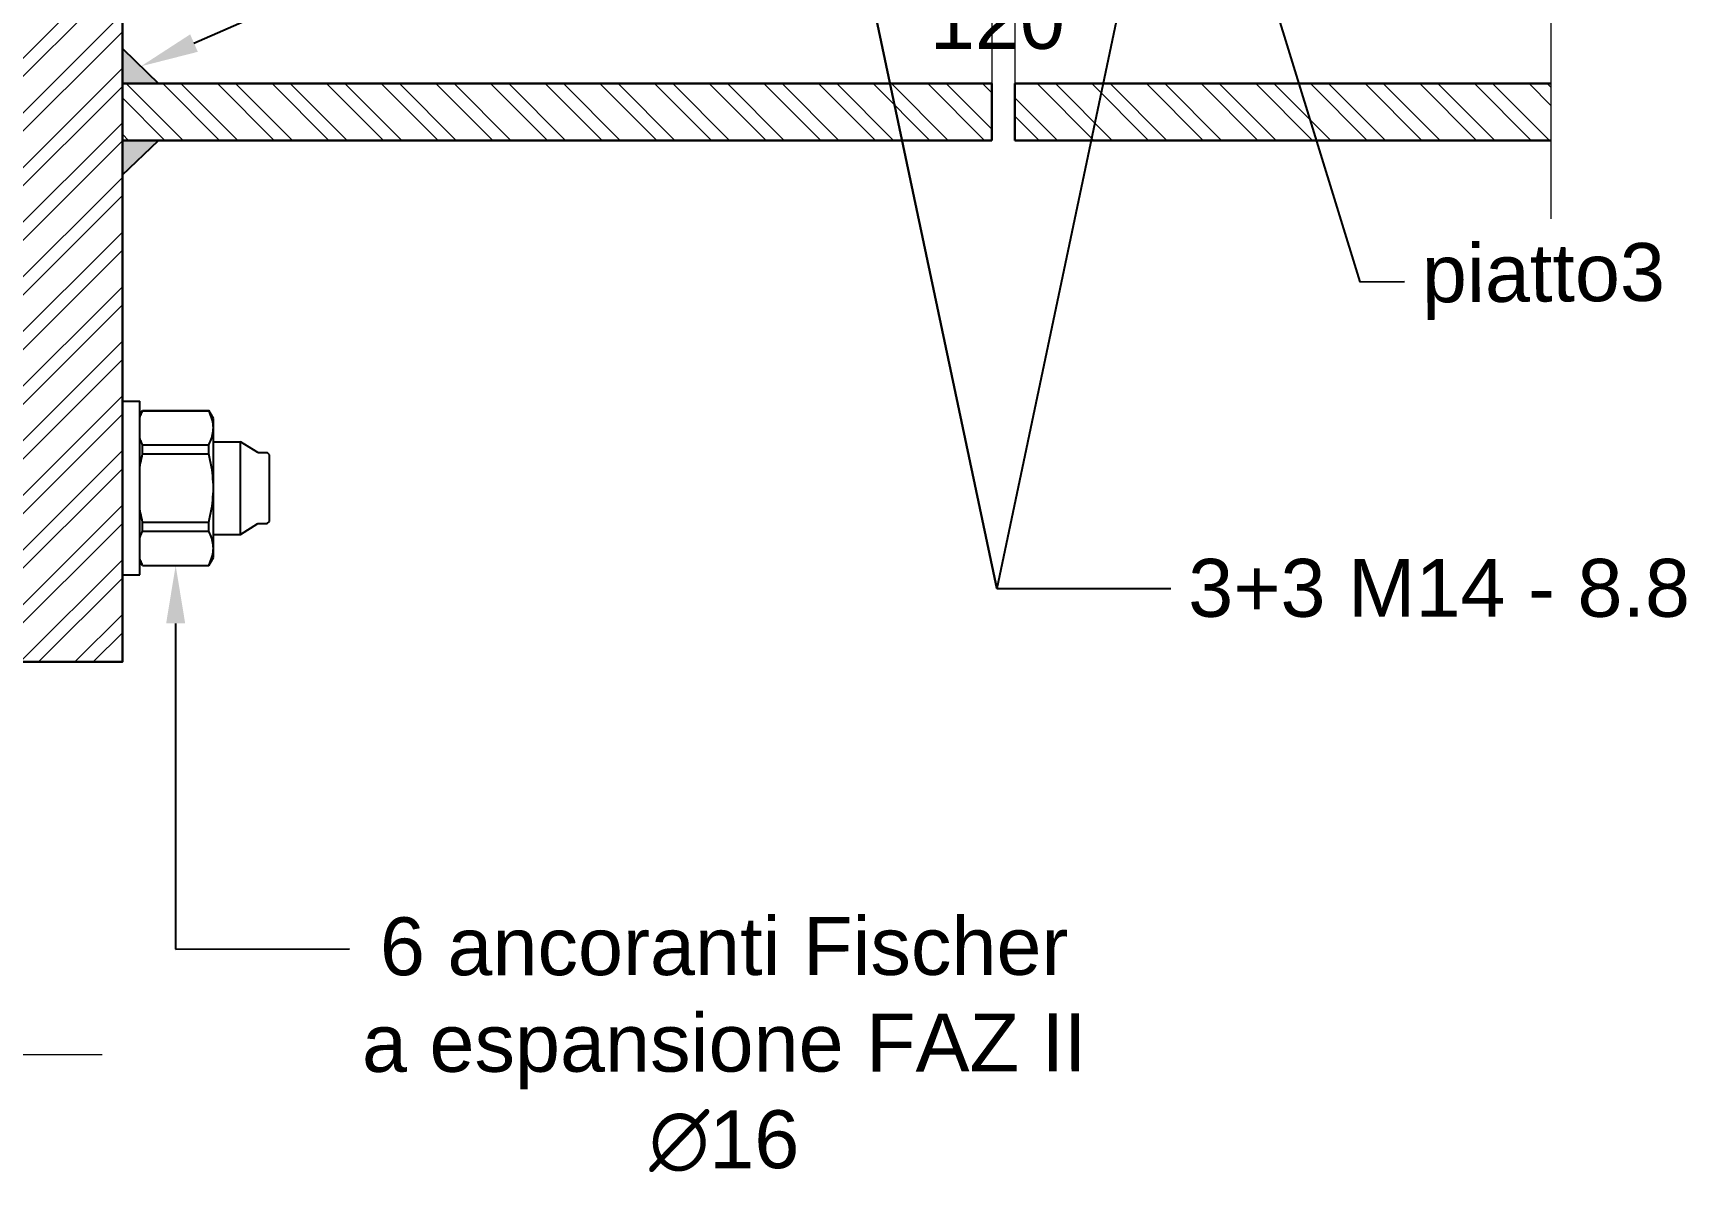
# Model space of a CAD drawing. Header units: millimetres. Extents: x 1415 to 3549, y 2194 to 4677.
# Drawn here: x 1789.3324 to 1789.6181, y 2312.696 to 2312.8951 of the extents above; entities that cross this region are included whole.
import ezdxf
from ezdxf import colors
from ezdxf.entities.mleader import LeaderData, LeaderLine
from ezdxf.math import Vec2, Vec3

# ---------------------------------------------------------------- set-up
doc = ezdxf.new("R2010")
doc.units = ezdxf.units.MM
for name, pattern in [('ACAD_ISO02W100', [15, 12, -3]), ('DASHDOT', [1, 0.5, -0.25, 0, -0.25]), ('phl_thick', [0])]:
    doc.linetypes.add(name, pattern=pattern)
doc.layers.get('0').update_dxf_attribs({"plot": 0})
for name, color, linetype, lineweight in [('Layer4', 7, 'Continuous', 15), ('quote', 252, 'Continuous', 5), ('sezionato particolari', 7, 'Continuous', 30), ('sezione', 18, 'ACAD_ISO02W100', 20)]:
    doc.layers.add(name, color=color, linetype=linetype, lineweight=lineweight)
doc.layers.add('projection', color=7, linetype='Continuous')
doc.layers.add('saldatura', color=6, linetype='Continuous')
doc.layers.add('retini', color=7, linetype='DASHDOT', lineweight=9, true_color=0x636466)
doc.styles.get("Standard").update_dxf_attribs({"font": 'arial.ttf'})
doc.dimstyles.new('quote acciaio', dxfattribs={"dimtxt": 0.01, "dimasz": 0.0025, "dimexe": 0, "dimexo": 0, "dimgap": 0.005, "dimtad": 2, "dimdec": 0, "dimlfac": 1000, "dimzin": 0, "dimdsep": 46, "dimtxsty": 'Standard', "dimblk": 'ARCHTICK', "dimcen": 0, "dimclre": 252, "dimadec": 0, "dimazin": 0, "dimtfac": 1, "dimtdec": 0, "dimtofl": 0, "dimtmove": 0, "dimatfit": 3, "dimfxl": 0.01, "dimfxlon": 1, "dimtolj": 1, "dimtzin": 0, "dimarcsym": 0})

# ---------------------------------------------------------------- blocks, each defined once
blk = doc.blocks.new('_ArchTick')
at = {"color": 0, "linetype": 'ByBlock', "const_width": 0.15}
blk.add_lwpolyline([(-0.5, -0.5), (0.5, 0.5)], dxfattribs=at)
blk = doc.blocks.new('*D905')
at = {"layer": 'Defpoints', "color": 0, "transparency": 16777216}
for p in [(1789.43873, 2312.91662), (1789.55879, 2312.91662), (1789.55879, 2312.90744)]:
    blk.add_point(p, dxfattribs=at)
at = {"layer": 'quote', "color": 252, "lineweight": -2, "transparency": 16777216}
for p, q in [((1789.43873, 2312.91662), (1789.43873, 2312.90744)), ((1789.55879, 2312.91662), (1789.55879, 2312.90744))]:
    blk.add_line(p, q, dxfattribs=at)
at = {"layer": 'quote', "color": 0, "linetype": 'Continuous', "lineweight": -2, "transparency": 16777216}
blk.add_line((1789.43873, 2312.90744), (1789.55879, 2312.90744), dxfattribs=at)
at = {"layer": 'quote', "color": 0, "lineweight": -2, "transparency": 16777216, "xscale": 0.0025, "yscale": 0.0025, "zscale": 0.0025, "rotation": 180}
blk.add_blockref('_ArchTick', (1789.43873, 2312.90744), dxfattribs=at)
at = {"layer": 'quote', "color": 0, "lineweight": -2, "transparency": 16777216, "xscale": 0.0025, "yscale": 0.0025, "zscale": 0.0025}
blk.add_blockref('_ArchTick', (1789.55879, 2312.90744), dxfattribs=at)
at = {"layer": 'quote', "color": 0, "transparency": 16777216, "insert": (1789.49876, 2312.89734), "char_height": 0.01, "attachment_point": 5}
blk.add_mtext('\\A1;120', dxfattribs=at)

msp = doc.modelspace()

# ---------------------------------------------------------------- hatches: boundary and pattern name
at = {"layer": 'retini', "true_color": 0x939598}
h = msp.add_hatch(dxfattribs=at)
h.set_pattern_fill('ANSI32', color=252, scale=0.0007)
h.set_pattern_definition([(45, (0, 0), (-0.004714634464, 0.004714634464), []), (45, (0.003143, 0), (-0.004714634464, 0.004714634464), [])])
h.paths.add_polyline_path([(1789.34779, 2313.09537), (1789.32779, 2313.09537), (1789.32779, 2312.78662), (1789.34779, 2312.78662)])
h.paths.add_polyline_path([(1789.34779, 2313.20662), (1789.32779, 2313.20662), (1789.32779, 2313.09537), (1789.34779, 2313.09537)])
at = {"layer": 'retini', "transparency": 33554687}
h = msp.add_hatch(dxfattribs=at)
h.set_pattern_fill('ANSI32', color=256, scale=0.0007, angle=90)
h.set_pattern_definition([(135, (0, 0), (-0.004714634464, -0.004714634464), []), (135, (2e-19, 0.003143), (-0.004714634464, -0.004714634464), [])])
h.paths.add_polyline_path([(1789.59431, 2313.11662), (1789.50179, 2313.11662), (1789.50179, 2313.10682), (1789.59431, 2313.10682)])
h.paths.add_polyline_path([(1789.59431, 2312.88642), (1789.51701, 2312.88642), (1789.51495, 2312.87662), (1789.59431, 2312.87662)])
h.paths.add_polyline_path([(1789.51701, 2312.88642), (1789.50179, 2312.88642), (1789.50179, 2312.87662), (1789.51495, 2312.87662)])
h.paths.add_polyline_path([(1789.49779, 2312.88642), (1789.48023, 2312.88642), (1789.4823, 2312.87662), (1789.49779, 2312.87662)])
h.paths.add_polyline_path([(1789.34779, 2312.88342), (1789.34779, 2312.87662), (1789.4823, 2312.87662), (1789.48023, 2312.88642), (1789.34779, 2312.88642)])
h.paths.add_polyline_path([(1789.34779, 2313.10982), (1789.34779, 2313.10682), (1789.49779, 2313.10682), (1789.49779, 2313.11662), (1789.34779, 2313.11662)])
at = {"layer": 'saldatura'}
h = msp.add_hatch(color=256, dxfattribs=at)
h.dxf.hatch_style = 1
h.paths.add_polyline_path([(1789.35099, 2312.8894), (1789.35408, 2312.88638), (1789.34786, 2312.88642), (1789.3479, 2312.89242)])
h = msp.add_hatch(color=256, dxfattribs=at)
h.dxf.hatch_style = 1
h.paths.add_polyline_path([(1789.35089, 2312.8736), (1789.35402, 2312.87658), (1789.34779, 2312.87662), (1789.34775, 2312.87062)])

# ---------------------------------------------------------------- linework, layer by layer
at = {"layer": 'Layer4'}
for points in [[(1789.49779, 2312.91662), (1789.49779, 2312.88642)], [(1789.50179, 2312.91662), (1789.50179, 2312.88642)]]:
    msp.add_lwpolyline(points, dxfattribs=at)
at = {"layer": 'projection', "color": 7, "linetype": 'phl_thick'}
for p, q in [((1789.34779, 2312.83162), (1789.35079, 2312.83162)), ((1789.34779, 2312.80162), (1789.34779, 2312.83162)), ((1789.35079, 2312.80162), (1789.35079, 2312.83162)), ((1789.35079, 2312.82914), (1789.35129, 2312.83)), ((1789.35079, 2312.8288), (1789.35086, 2312.82899)), ((1789.35079, 2312.8288), (1789.35086, 2312.82899)), ((1789.35086, 2312.82899), (1789.35093, 2312.82918)), ((1789.35086, 2312.82899), (1789.35093, 2312.82918)), ((1789.35093, 2312.82918), (1789.35101, 2312.82937)), ((1789.35093, 2312.82918), (1789.35101, 2312.82937)), ((1789.35101, 2312.82937), (1789.35109, 2312.82957)), ((1789.35101, 2312.82937), (1789.35109, 2312.82957)), ((1789.35109, 2312.82957), (1789.35119, 2312.82976)), ((1789.35109, 2312.82957), (1789.35119, 2312.82976)), ((1789.35119, 2312.82976), (1789.35129, 2312.82997)), ((1789.35119, 2312.82976), (1789.35129, 2312.82997)), ((1789.35129, 2312.82997), (1789.35129, 2312.83)), ((1789.35129, 2312.83), (1789.3627, 2312.83)), ((1789.35129, 2312.82997), (1789.35129, 2312.83)), ((1789.35129, 2312.82997), (1789.3627, 2312.82997)), ((1789.35129, 2312.82997), (1789.3627, 2312.82997)), ((1789.3627, 2312.82997), (1789.3627, 2312.83)), ((1789.36349, 2312.82862), (1789.3627, 2312.83)), ((1789.3627, 2312.82997), (1789.3627, 2312.83)), ((1789.36287, 2312.82962), (1789.3627, 2312.82997)), ((1789.36287, 2312.82962), (1789.3627, 2312.82997)), ((1789.36302, 2312.82927), (1789.36287, 2312.82962)), ((1789.36302, 2312.82927), (1789.36287, 2312.82962)), ((1789.36314, 2312.82894), (1789.36302, 2312.82927)), ((1789.36314, 2312.82894), (1789.36302, 2312.82927)), ((1789.36325, 2312.82861), (1789.36314, 2312.82894)), ((1789.36325, 2312.82861), (1789.36314, 2312.82894)), ((1789.36334, 2312.82829), (1789.36325, 2312.82861)), ((1789.36334, 2312.82829), (1789.36325, 2312.82861)), ((1789.36341, 2312.82797), (1789.36334, 2312.82829)), ((1789.36341, 2312.82797), (1789.36334, 2312.82829)), ((1789.36337, 2312.82587), (1789.36342, 2312.82615)), ((1789.36337, 2312.82587), (1789.36342, 2312.82615)), ((1789.36345, 2312.82765), (1789.36341, 2312.82797)), ((1789.36345, 2312.82765), (1789.36341, 2312.82797)), ((1789.36342, 2312.82615), (1789.36346, 2312.82644)), ((1789.36342, 2312.82615), (1789.36346, 2312.82644)), ((1789.36348, 2312.82733), (1789.36345, 2312.82765)), ((1789.36348, 2312.82733), (1789.36345, 2312.82765)), ((1789.36346, 2312.82644), (1789.36348, 2312.82673)), ((1789.36346, 2312.82644), (1789.36348, 2312.82673)), ((1789.36349, 2312.82701), (1789.36348, 2312.82733)), ((1789.36349, 2312.82701), (1789.36348, 2312.82733)), ((1789.36348, 2312.82673), (1789.36349, 2312.82701)), ((1789.36348, 2312.82673), (1789.36349, 2312.82701)), ((1789.36349, 2312.80462), (1789.36349, 2312.82862)), ((1789.35086, 2312.82504), (1789.35079, 2312.82523)), ((1789.35086, 2312.82504), (1789.35079, 2312.82523)), ((1789.35093, 2312.82485), (1789.35086, 2312.82504)), ((1789.35093, 2312.82485), (1789.35086, 2312.82504)), ((1789.35101, 2312.82466), (1789.35093, 2312.82485)), ((1789.35101, 2312.82466), (1789.35093, 2312.82485)), ((1789.35109, 2312.82446), (1789.35101, 2312.82466)), ((1789.35109, 2312.82446), (1789.35101, 2312.82466)), ((1789.35119, 2312.82426), (1789.35109, 2312.82446)), ((1789.35119, 2312.82426), (1789.35109, 2312.82446)), ((1789.35129, 2312.82406), (1789.35119, 2312.82426)), ((1789.35129, 2312.82406), (1789.35119, 2312.82426)), ((1789.35129, 2312.82406), (1789.3627, 2312.82406)), ((1789.35129, 2312.82253), (1789.35129, 2312.82406)), ((1789.35129, 2312.82406), (1789.3627, 2312.82406)), ((1789.35129, 2312.82253), (1789.35129, 2312.82406)), ((1789.3627, 2312.82406), (1789.36285, 2312.82438)), ((1789.3627, 2312.82406), (1789.36285, 2312.82438)), ((1789.3627, 2312.82253), (1789.3627, 2312.82406)), ((1789.3627, 2312.82253), (1789.3627, 2312.82406)), ((1789.36285, 2312.82438), (1789.36299, 2312.82468)), ((1789.36285, 2312.82438), (1789.36299, 2312.82468)), ((1789.36299, 2312.82468), (1789.36311, 2312.82499)), ((1789.36299, 2312.82468), (1789.36311, 2312.82499)), ((1789.36311, 2312.82499), (1789.36321, 2312.82528)), ((1789.36311, 2312.82499), (1789.36321, 2312.82528)), ((1789.36321, 2312.82528), (1789.3633, 2312.82558)), ((1789.36321, 2312.82528), (1789.3633, 2312.82558)), ((1789.3633, 2312.82558), (1789.36337, 2312.82587)), ((1789.3633, 2312.82558), (1789.36337, 2312.82587)), ((1789.36349, 2312.82462), (1789.36816, 2312.82462)), ((1789.36816, 2312.80862), (1789.36816, 2312.82462)), ((1789.37119, 2312.82277), (1789.36816, 2312.82462)), ((1789.36816, 2312.80862), (1789.36816, 2312.82462)), ((1789.35079, 2312.82019), (1789.35086, 2312.82057)), ((1789.35079, 2312.82019), (1789.35086, 2312.82057)), ((1789.35086, 2312.82057), (1789.35093, 2312.82095)), ((1789.35086, 2312.82057), (1789.35093, 2312.82095)), ((1789.35093, 2312.82095), (1789.35101, 2312.82134)), ((1789.35093, 2312.82095), (1789.35101, 2312.82134)), ((1789.35101, 2312.82134), (1789.35109, 2312.82173)), ((1789.35101, 2312.82134), (1789.35109, 2312.82173)), ((1789.35109, 2312.82173), (1789.35119, 2312.82212)), ((1789.35109, 2312.82173), (1789.35119, 2312.82212)), ((1789.35119, 2312.82212), (1789.35129, 2312.82253)), ((1789.35119, 2312.82212), (1789.35129, 2312.82253)), ((1789.35129, 2312.82253), (1789.3627, 2312.82253)), ((1789.35129, 2312.82253), (1789.3627, 2312.82253)), ((1789.36284, 2312.82195), (1789.3627, 2312.82253)), ((1789.36284, 2312.82195), (1789.3627, 2312.82253)), ((1789.36297, 2312.82139), (1789.36284, 2312.82195)), ((1789.36297, 2312.82139), (1789.36284, 2312.82195)), ((1789.36308, 2312.82084), (1789.36297, 2312.82139)), ((1789.36308, 2312.82084), (1789.36297, 2312.82139)), ((1789.36318, 2312.82029), (1789.36308, 2312.82084)), ((1789.36318, 2312.82029), (1789.36308, 2312.82084)), ((1789.36326, 2312.81976), (1789.36318, 2312.82029)), ((1789.36326, 2312.81976), (1789.36318, 2312.82029)), ((1789.37119, 2312.82277), (1789.37279, 2312.82277)), ((1789.37319, 2312.82237), (1789.37279, 2312.82277)), ((1789.37319, 2312.81087), (1789.37319, 2312.82237)), ((1789.36333, 2312.81923), (1789.36326, 2312.81976)), ((1789.36333, 2312.81923), (1789.36326, 2312.81976)), ((1789.36339, 2312.8187), (1789.36333, 2312.81923)), ((1789.36339, 2312.8187), (1789.36333, 2312.81923)), ((1789.36343, 2312.81818), (1789.36339, 2312.8187)), ((1789.36343, 2312.81818), (1789.36339, 2312.8187)), ((1789.36347, 2312.81766), (1789.36343, 2312.81818)), ((1789.36347, 2312.81766), (1789.36343, 2312.81818)), ((1789.36349, 2312.81714), (1789.36347, 2312.81766)), ((1789.36349, 2312.81714), (1789.36347, 2312.81766)), ((1789.36333, 2312.81401), (1789.36339, 2312.81454)), ((1789.36333, 2312.81401), (1789.36339, 2312.81454)), ((1789.36339, 2312.81454), (1789.36343, 2312.81506)), ((1789.36339, 2312.81454), (1789.36343, 2312.81506)), ((1789.36343, 2312.81506), (1789.36347, 2312.81558)), ((1789.36343, 2312.81506), (1789.36347, 2312.81558)), ((1789.36347, 2312.81558), (1789.36349, 2312.8161)), ((1789.36347, 2312.81558), (1789.36349, 2312.8161)), ((1789.36349, 2312.81662), (1789.36349, 2312.81714)), ((1789.36349, 2312.81662), (1789.36349, 2312.81714)), ((1789.36349, 2312.8161), (1789.36349, 2312.81662)), ((1789.36349, 2312.8161), (1789.36349, 2312.81662)), ((1789.35086, 2312.81267), (1789.35079, 2312.81305)), ((1789.35086, 2312.81267), (1789.35079, 2312.81305)), ((1789.35093, 2312.81229), (1789.35086, 2312.81267)), ((1789.35093, 2312.81229), (1789.35086, 2312.81267)), ((1789.35101, 2312.81191), (1789.35093, 2312.81229)), ((1789.35101, 2312.81191), (1789.35093, 2312.81229)), ((1789.35109, 2312.81151), (1789.35101, 2312.81191)), ((1789.35109, 2312.81151), (1789.35101, 2312.81191)), ((1789.36284, 2312.81129), (1789.36297, 2312.81185)), ((1789.36284, 2312.81129), (1789.36297, 2312.81185)), ((1789.36297, 2312.81185), (1789.36308, 2312.8124)), ((1789.36297, 2312.81185), (1789.36308, 2312.8124)), ((1789.36308, 2312.8124), (1789.36318, 2312.81295)), ((1789.36308, 2312.8124), (1789.36318, 2312.81295)), ((1789.36318, 2312.81295), (1789.36326, 2312.81348)), ((1789.36318, 2312.81295), (1789.36326, 2312.81348)), ((1789.36326, 2312.81348), (1789.36333, 2312.81401)), ((1789.36326, 2312.81348), (1789.36333, 2312.81401)), ((1789.35119, 2312.81112), (1789.35109, 2312.81151)), ((1789.35119, 2312.81112), (1789.35109, 2312.81151)), ((1789.35109, 2312.80878), (1789.35119, 2312.80898)), ((1789.35109, 2312.80878), (1789.35119, 2312.80898)), ((1789.35129, 2312.81071), (1789.35119, 2312.81112)), ((1789.35129, 2312.81071), (1789.35119, 2312.81112)), ((1789.35119, 2312.80898), (1789.35129, 2312.80918)), ((1789.35119, 2312.80898), (1789.35129, 2312.80918)), ((1789.35129, 2312.81071), (1789.3627, 2312.81071)), ((1789.35129, 2312.80918), (1789.35129, 2312.81071)), ((1789.35129, 2312.81071), (1789.3627, 2312.81071)), ((1789.35129, 2312.80918), (1789.35129, 2312.81071)), ((1789.35129, 2312.80918), (1789.3627, 2312.80918)), ((1789.35129, 2312.80918), (1789.3627, 2312.80918)), ((1789.3627, 2312.81071), (1789.36284, 2312.81129)), ((1789.3627, 2312.81071), (1789.36284, 2312.81129)), ((1789.3627, 2312.80918), (1789.3627, 2312.81071)), ((1789.3627, 2312.80918), (1789.3627, 2312.81071)), ((1789.36285, 2312.80887), (1789.3627, 2312.80918)), ((1789.36285, 2312.80887), (1789.3627, 2312.80918)), ((1789.36299, 2312.80856), (1789.36285, 2312.80887)), ((1789.36299, 2312.80856), (1789.36285, 2312.80887)), ((1789.36816, 2312.80862), (1789.37119, 2312.81047)), ((1789.37119, 2312.81047), (1789.37279, 2312.81047)), ((1789.37279, 2312.81047), (1789.37319, 2312.81087)), ((1789.35079, 2312.80801), (1789.35086, 2312.8082)), ((1789.35079, 2312.80801), (1789.35086, 2312.8082)), ((1789.35086, 2312.8082), (1789.35093, 2312.80839)), ((1789.35086, 2312.8082), (1789.35093, 2312.80839)), ((1789.35093, 2312.80839), (1789.35101, 2312.80859)), ((1789.35093, 2312.80839), (1789.35101, 2312.80859)), ((1789.35101, 2312.80859), (1789.35109, 2312.80878)), ((1789.35101, 2312.80859), (1789.35109, 2312.80878)), ((1789.36311, 2312.80825), (1789.36299, 2312.80856)), ((1789.36311, 2312.80825), (1789.36299, 2312.80856)), ((1789.36321, 2312.80796), (1789.36311, 2312.80825)), ((1789.36321, 2312.80796), (1789.36311, 2312.80825)), ((1789.3633, 2312.80766), (1789.36321, 2312.80796)), ((1789.3633, 2312.80766), (1789.36321, 2312.80796)), ((1789.36337, 2312.80737), (1789.3633, 2312.80766)), ((1789.36337, 2312.80737), (1789.3633, 2312.80766)), ((1789.36342, 2312.80709), (1789.36337, 2312.80737)), ((1789.36342, 2312.80709), (1789.36337, 2312.80737)), ((1789.36346, 2312.8068), (1789.36342, 2312.80709)), ((1789.36346, 2312.8068), (1789.36342, 2312.80709)), ((1789.36348, 2312.80651), (1789.36346, 2312.8068)), ((1789.36348, 2312.80651), (1789.36346, 2312.8068)), ((1789.36349, 2312.80623), (1789.36348, 2312.80651)), ((1789.36349, 2312.80623), (1789.36348, 2312.80651)), ((1789.36348, 2312.80591), (1789.36349, 2312.80623)), ((1789.36348, 2312.80591), (1789.36349, 2312.80623)), ((1789.36349, 2312.80862), (1789.36816, 2312.80862)), ((1789.35086, 2312.80425), (1789.35079, 2312.80444)), ((1789.35086, 2312.80425), (1789.35079, 2312.80444)), ((1789.35129, 2312.80325), (1789.35079, 2312.8041)), ((1789.35093, 2312.80406), (1789.35086, 2312.80425)), ((1789.35093, 2312.80406), (1789.35086, 2312.80425)), ((1789.35101, 2312.80387), (1789.35093, 2312.80406)), ((1789.35101, 2312.80387), (1789.35093, 2312.80406)), ((1789.35109, 2312.80367), (1789.35101, 2312.80387)), ((1789.35109, 2312.80367), (1789.35101, 2312.80387)), ((1789.35119, 2312.80348), (1789.35109, 2312.80367)), ((1789.35119, 2312.80348), (1789.35109, 2312.80367)), ((1789.35129, 2312.80327), (1789.35119, 2312.80348)), ((1789.35129, 2312.80327), (1789.35119, 2312.80348)), ((1789.35129, 2312.80327), (1789.3627, 2312.80327)), ((1789.35129, 2312.80325), (1789.35129, 2312.80327)), ((1789.35129, 2312.80327), (1789.3627, 2312.80327)), ((1789.35129, 2312.80325), (1789.35129, 2312.80327)), ((1789.35129, 2312.80325), (1789.3627, 2312.80325)), ((1789.3627, 2312.80325), (1789.36349, 2312.80462)), ((1789.3627, 2312.80327), (1789.36287, 2312.80363)), ((1789.3627, 2312.80327), (1789.36287, 2312.80363)), ((1789.3627, 2312.80325), (1789.3627, 2312.80327)), ((1789.3627, 2312.80325), (1789.3627, 2312.80327)), ((1789.36287, 2312.80363), (1789.36302, 2312.80397)), ((1789.36287, 2312.80363), (1789.36302, 2312.80397)), ((1789.36302, 2312.80397), (1789.36314, 2312.8043)), ((1789.36302, 2312.80397), (1789.36314, 2312.8043)), ((1789.36314, 2312.8043), (1789.36325, 2312.80463)), ((1789.36314, 2312.8043), (1789.36325, 2312.80463)), ((1789.36325, 2312.80463), (1789.36334, 2312.80495)), ((1789.36325, 2312.80463), (1789.36334, 2312.80495)), ((1789.36334, 2312.80495), (1789.36341, 2312.80527)), ((1789.36334, 2312.80495), (1789.36341, 2312.80527)), ((1789.36341, 2312.80527), (1789.36345, 2312.80559)), ((1789.36341, 2312.80527), (1789.36345, 2312.80559)), ((1789.36345, 2312.80559), (1789.36348, 2312.80591)), ((1789.36345, 2312.80559), (1789.36348, 2312.80591)), ((1789.34779, 2312.80162), (1789.35079, 2312.80162))]:
    msp.add_line(p, q, dxfattribs=at)
at = {"layer": 'saldatura'}
for points in [[(1789.3479, 2312.89242), (1789.3479, 2312.89242), (1789.35408, 2312.88638), (1789.34786, 2312.88642)], [(1789.34775, 2312.87062), (1789.34775, 2312.87062), (1789.35402, 2312.87658), (1789.34779, 2312.87662)]]:
    msp.add_lwpolyline(points, close=True, dxfattribs=at)
at = {"layer": 'sezionato particolari'}
for points in [[(1789.34779, 2313.20662), (1789.34779, 2312.78662), (1789.32779, 2312.78662), (1789.32779, 2313.20662), (1789.34779, 2313.20662)], [(1789.49779, 2313.11662), (1789.34779, 2313.11662), (1789.34779, 2312.87662)], [(1789.34779, 2312.88642), (1789.49779, 2312.88642)], [(1789.49779, 2312.87662), (1789.49779, 2312.88642)], [(1789.50179, 2312.88642), (1789.59431, 2312.88642)], [(1789.50179, 2312.87662), (1789.50179, 2312.88642)], [(1789.34779, 2312.87662), (1789.34779, 2312.87662), (1789.49779, 2312.87662)], [(1789.50179, 2312.87662), (1789.59431, 2312.87662)]]:
    msp.add_lwpolyline(points, dxfattribs=at)
at = {"layer": 'sezione', "ltscale": 0.2}
msp.add_line((1789.34431, 2312.71879), (1789.015, 2312.71879), dxfattribs=at)
msp.add_lwpolyline([(1789.59431, 2312.86309), (1789.59431, 2313.12867)], dxfattribs=at)

# ---------------------------------------------------------------- dimensions: what is measured, and where the dimension line sits
at = {"layer": 'quote'}
dim = msp.add_linear_dim(base=(1789.55879, 2312.90744), p1=(1789.43873, 2312.91662), p2=(1789.55879, 2312.91662), dimstyle='quote acciaio', dxfattribs=at)
dim.commit()
dim.dimension.update_dxf_attribs({"geometry": '*D905', "text_midpoint": (1789.49876, 2312.89734)})

# ---------------------------------------------------------------- leaders
ml = msp.add_multileader_mtext('Standard', dxfattribs=at)
ml.set_content('3+3 M14 - 8.8', color=256)
ml.set_leader_properties()
ml.build(insert=Vec2(0, 0))
ml.multileader.update_dxf_attribs({"dogleg_length": 0.03, "arrow_head_size": 0.01})
ctx = ml.context
ctx.base_point, ctx.char_height, ctx.arrow_head_size, ctx.landing_gap_size, ctx.plane_origin = Vec3(1789.52868, 2312.7993), 0.01, 0.01, 0.003, Vec3(1789.48481, 2312.93737)
notes = []
notes.append((ctx, [(0, (1, 1, 0), (1789.49868, 2312.7993), (1, 0), 0.03, [(1, [(1789.52857, 2312.94142), (1789.49868, 2312.7993), (1789.46857, 2312.94142)], 0, [])])]))
ctx.mtext.insert, ctx.mtext.flow_direction = Vec3(1789.53168, 2312.80439), 5
ml = msp.add_multileader_mtext('Standard', dxfattribs=at)
ml.set_content('piatto3 ', color=256)
ml.set_leader_properties()
ml.build(insert=Vec2(0, 0))
ml.multileader.update_dxf_attribs({"dogleg_length": 0.03, "arrow_head_size": 0.01})
ctx = ml.context
ctx.base_point, ctx.char_height, ctx.arrow_head_size, ctx.landing_gap_size, ctx.plane_origin, ctx.plane_x_axis, ctx.plane_y_axis = Vec3(1789.569, 2312.85224), 0.01, 0.01, 0.003, Vec3(1789.53279, 2312.84514), Vec3(0.999978, 0.006692), Vec3(-0.006692, 0.999978)
notes.append((ctx, [(0, (1, 1, 0), (1789.5613, 2312.85219), (0.999978, 0.006692), 0.0077, [(0, [(1789.54072, 2312.91904), (1789.5613, 2312.85219)], 0, [])])]))
ctx.mtext.insert, ctx.mtext.text_direction, ctx.mtext.rotation, ctx.mtext.flow_direction = Vec3(1789.57196, 2312.85865), Vec3(0.999978, 0.006692), 0.006692, 5
ml = msp.add_multileader_mtext('Standard', dxfattribs=at)
ml.set_content('a4     40', color=256)
ml.set_leader_properties()
ml.build(insert=Vec2(0, 0))
ml.multileader.update_dxf_attribs({"text_left_attachment_type": 6, "text_right_attachment_type": 6, "dogleg_length": 0.03, "arrow_head_size": 0.01})
ctx = ml.context
ctx.base_point, ctx.char_height, ctx.arrow_head_size, ctx.landing_gap_size, ctx.plane_origin = Vec3(1789.3756, 2312.89858), 0.01, 0.01, 0.003, Vec3(1789.37196, 2312.85512)
ctx.left_attachment, ctx.right_attachment, ctx.text_align_type = 6, 6, 2
notes.append((ctx, [(0, (1, 1, 0), (1789.37196, 2312.89858), (1, 0), 0.00363, [(0, [(1789.35099, 2312.8894), (1789.37196, 2312.89858)], 0, [])])]))
ctx.mtext.insert, ctx.mtext.alignment, ctx.mtext.flow_direction = Vec3(1789.42791, 2312.91058), 3, 5
ml = msp.add_multileader_mtext('Standard', dxfattribs=at)
ml.set_content('6 ancoranti Fischer a espansione FAZ II {\\fBahnschrift Light|b0|i0|c0|p34;∅}16 ', color=256)
ml.set_leader_properties()
ml.build(insert=Vec2(0, 0))
ml.multileader.update_dxf_attribs({"dogleg_length": 0.03, "arrow_head_size": 0.01})
ctx = ml.context
ctx.base_point, ctx.char_height, ctx.arrow_head_size, ctx.landing_gap_size, ctx.plane_origin, ctx.plane_x_axis, ctx.plane_y_axis = Vec3(1789.38699, 2312.73707), 0.01, 0.01, 0.003, Vec3(1789.35699, 2312.98325), Vec3(1, 0.000654), Vec3(-0.000654, 1)
ctx.text_align_type = 1
notes.append((ctx, [(0, (1, 1, 0), (1789.35699, 2312.73705), (1, 0.000654), 0.03, [(2, [(1789.35699, 2312.80325)], 0, [])])]))
ctx.mtext.insert, ctx.mtext.text_direction, ctx.mtext.rotation, ctx.mtext.width, ctx.mtext.alignment, ctx.mtext.flow_direction = Vec3(1789.45162, 2312.74256), Vec3(1, 0.000654), 0.000654, 0.1266845, 2, 5
for ctx, leaders in notes:
    for number, flags, end, landing, length, lines in leaders:
        leader = LeaderData()
        leader.index, (leader.has_last_leader_line, leader.has_dogleg_vector, leader.attachment_direction) = number, flags
        leader.last_leader_point, leader.dogleg_vector, leader.dogleg_length = Vec3(end), Vec3(landing), length
        for number, points, colour, breaks in lines:
            line = LeaderLine()
            line.index, line.vertices, line.color, line.breaks = number, Vec3.list(points), colors.encode_raw_color(colour), breaks
            leader.lines.append(line)
        ctx.leaders.append(leader)

doc.saveas('drawing.dxf')
